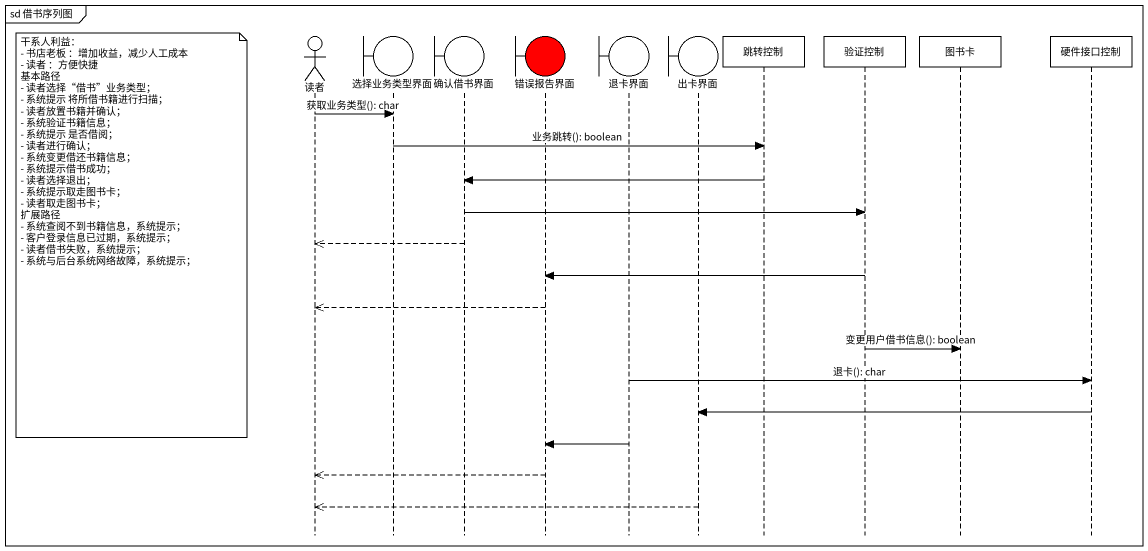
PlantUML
@startuml
mainframe sd 借书序列图
hide footbox
actor 读者
boundary 选择业务类型界面
boundary 确认借书界面
boundary 错误报告界面 #FF0000
boundary 退卡界面
boundary 出卡界面
participant 跳转控制
participant 验证控制
participant 图书卡
participant 硬件接口控制

读者 -> 选择业务类型界面 : 获取业务类型(): char
选择业务类型界面 -> 跳转控制 : 业务跳转(): boolean
跳转控制 -> 确认借书界面
确认借书界面 -> 验证控制
note left of 读者
  干系人利益：
  - 书店老板 ：增加收益，减少人工成本
  - 读者 ：方便快捷
  基本路径
  - 读者选择“借书”业务类型；
  - 系统提示 将所借书籍进行扫描；
  - 读者放置书籍并确认；
  - 系统验证书籍信息；
  - 系统提示 是否借阅；
  - 读者进行确认；
  - 系统变更借还书籍信息；
  - 系统提示借书成功；
  - 读者选择退出；
  - 系统提示取走图书卡；
  - 读者取走图书卡；
  扩展路径
  - 系统查阅不到书籍信息，系统提示；
  - 客户登录信息已过期，系统提示；
  - 读者借书失败，系统提示；
  - 系统与后台系统网络故障，系统提示；
end note
确认借书界面 -->> 读者
验证控制 -> 错误报告界面
错误报告界面 -->> 读者
验证控制 -> 图书卡 : 变更用户借书信息(): boolean
退卡界面 -> 硬件接口控制 : 退卡(): char
硬件接口控制 -> 出卡界面
退卡界面 -> 错误报告界面
错误报告界面 -->> 读者
出卡界面 -->> 读者
@enduml
